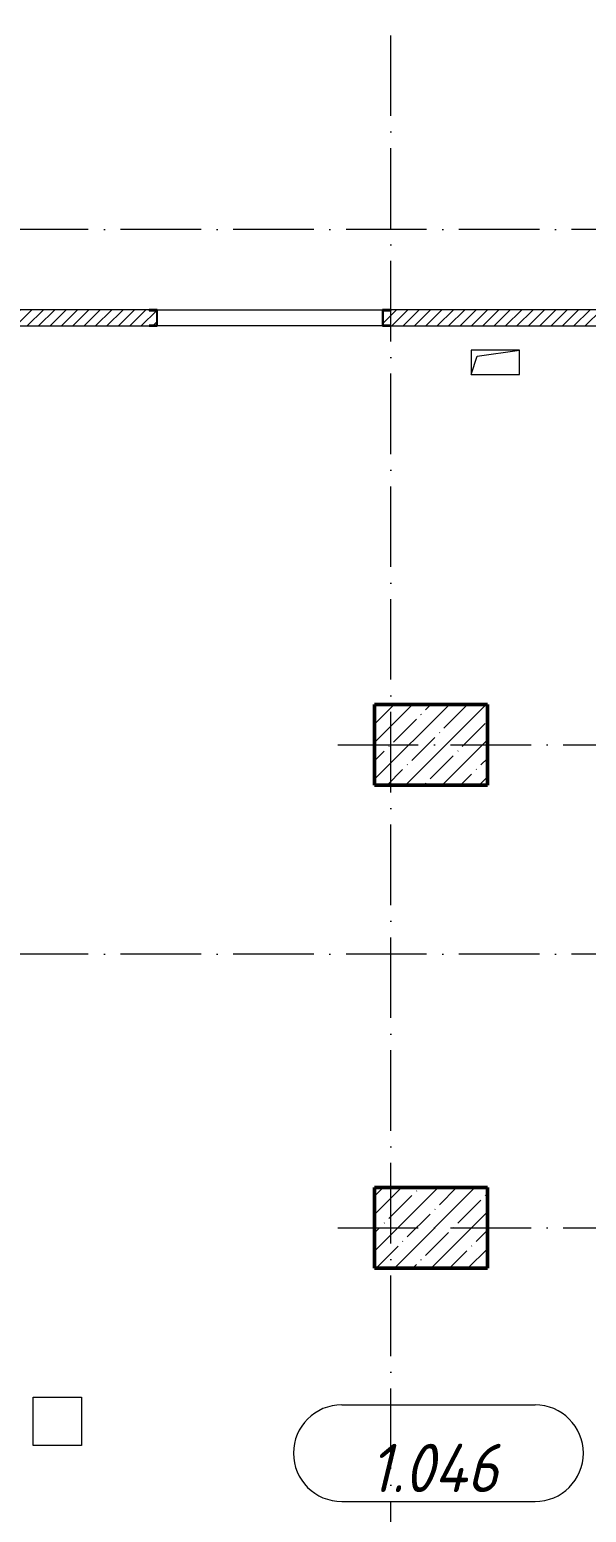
# Model space of a CAD drawing. Header units: millimetres. Extents: x -12989 to 629078, y -109036 to 555275.
# Drawn here: x 604122 to 607578, y 325507 to 334713 of the extents above; entities that cross this region are included whole.
import ezdxf

# ---------------------------------------------------------------- set-up
doc = ezdxf.new("R2010")
doc.units = ezdxf.units.MM
doc.linetypes.add('50_200_ШТРИХ_1Т_ш5_п1_п1_', pattern=[700, 500, -100, 0, -100])
doc.layers.add('A-AREA-IDEN-1', color=7, linetype='Continuous', lineweight=9, true_color=0xaaaaaa)
for name, color, linetype, lineweight in [('A-FLOR-____-OTLN', 7, 'Continuous', 9), ('A-GENM-____-MCUT', 7, 'Continuous', 25), ('A-GENM-____-OTLN', 7, 'Continuous', 9), ('A-GENM-____-OTLN-1', 7, 'Continuous', 25), ('A-WALL-____-PATT-1', 7, 'Continuous', 9), ('A-WALL-FNSH-MCUT-1', 7, 'Continuous', 9), ('I-WALL-____-OTLN', 7, 'Continuous', 9), ('S-COLS-____-MCUT', 7, 'Continuous', 50), ('S-COLS-____-OTLN', 7, 'Continuous', 9), ('S-GRID-____-OTLN-1', 7, '50_200_ШТРИХ_1Т_ш5_п1_п1_', 9)]:
    doc.layers.add(name, color=color, linetype=linetype, lineweight=lineweight)
doc.styles.add('ISOCPEUR_I', font='isocpeui.ttf', dxfattribs={"width": 0.9, "height": 2.5})

# ---------------------------------------------------------------- blocks, each defined once
blk = doc.blocks.new('BSC_Колонна _Прямоугольная - 500х700-V118-АР1_План отверстий 1 этажа в осях 1-64_Ю-ЯЯ')
at = {"layer": 'S-COLS-____-OTLN'}
h = blk.add_hatch(dxfattribs=at)
h.set_pattern_fill('FP_129', color=256, style=0, pattern_type=2)
h.set_pattern_definition([(315, (-64381.04, 93600), (114.04925, 114.04925), []), (315, (-64381.04, 93485.95), (114.04925, 114.04925), [201.613, -40.323, 3.353, -36.97])])
h.paths.add_polyline_path([(-250, 350), (-250, -350), (250, -350), (250, 350)], flags=0)
at = {"layer": 'S-COLS-____-MCUT'}
for p, q in [((250, 350), (-250, 350)), ((-250, 350), (-250, -350)), ((250, -350), (250, 350)), ((-250, -350), (250, -350))]:
    blk.add_line(p, q, dxfattribs=at)
blk = doc.blocks.new('BSC_Колонна _Прямоугольная - 500х700-V130-АР1_План отверстий 1 этажа в осях 1-64_Ю-ЯЯ')
at = {"layer": 'S-COLS-____-OTLN'}
h = blk.add_hatch(dxfattribs=at)
h.set_pattern_fill('FP_141', color=256, style=0, pattern_type=2)
h.set_pattern_definition([(315, (-61381.04, 93600), (114.04925, 114.04925), []), (315, (-61381.04, 93485.95), (114.04925, 114.04925), [201.613, -40.323, 3.353, -36.97])])
h.paths.add_polyline_path([(-250, 350), (-250, -350), (250, -350), (250, 350)], flags=0)
at = {"layer": 'S-COLS-____-MCUT'}
for p, q in [((250, 350), (-250, 350)), ((-250, 350), (-250, -350)), ((250, -350), (250, 350)), ((-250, -350), (250, -350))]:
    blk.add_line(p, q, dxfattribs=at)
blk = doc.blocks.new('154_Фахверк_СКБ_Швеллер - Тип_100_4010-27789772-АР1_План отверстий 1 этажа в осях 1-64_Ю-ЯЯ')
at = {"layer": 'A-GENM-____-MCUT'}
for p, q in [((175, 50), (125, 50)), ((125, 50), (125, -50)), ((128, 47), (175, 47)), ((128, -47), (128, 47)), ((175, 47), (175, 50)), ((125, -50), (175, -50)), ((175, -47), (128, -47)), ((175, -50), (175, -47))]:
    blk.add_line(p, q, dxfattribs=at)
blk = doc.blocks.new('AR_Отверстие прямоугольное _в плите_ - AR_Отверстие прямоугольное _в плите_-30459637-АР1_План отверстий 1 этажа в осях 1-64_Ю-ЯЯ')
at = {"layer": 'A-GENM-____-OTLN'}
for p, q in [((150, 75), (-150, 75)), ((-150, 75), (-150, -75)), ((-150, -75), (-112.5, 37.5)), ((-112.5, 37.5), (150, 75)), ((150, -75), (150, 75)), ((-150, -75), (150, -75))]:
    blk.add_line(p, q, dxfattribs=at)
blk = doc.blocks.new('AAR_СКБ_Марка_помещения_1_5 ммп - Номер _ Площадь-27962135-АИ_План этажа_Стены_1')
at = {"layer": 'A-AREA-IDEN-1'}
for p, q in [((-2.987, 3), (3.013, 3)), ((-2.987, 0), (3.013, 0))]:
    blk.add_line(p, q, dxfattribs=at)
for centre, start, end in [((-2.987, 1.5), 90, 270), ((3.013, 1.5), 270, 90)]:
    blk.add_arc(centre, 1.5, start, end, dxfattribs=at)

msp = doc.modelspace()

# ---------------------------------------------------------------- hatches: boundary and pattern name
at = {"layer": 'A-WALL-____-PATT-1'}
h = msp.add_hatch(dxfattribs=at)
h.set_pattern_fill('FP_5', color=256, style=0, pattern_type=2)
h.set_pattern_definition([(45, (513013.31, 265891.49), (-35.35534, 35.35534), [])])
h.paths.add_polyline_path([(607763.3109, 332872.5335), (607763.3109, 332972.5335), (606363.3109, 332972.5335), (606363.3109, 332969.5335), (606316.3109, 332969.5335), (606316.3109, 332875.5335), (606363.3109, 332875.5335), (606363.3109, 332872.5335), (606413.3109, 332872.5335)], flags=0)
h.paths.add_polyline_path([(604863.3109, 332872.5335), (604863.3109, 332875.5335), (604910.3109, 332875.5335), (604910.3109, 332969.5335), (604863.3109, 332969.5335), (604863.3109, 332972.5335), (603213.3109, 332972.5335), (603213.3109, 332872.5335), (603463.3109, 332872.5335)], flags=0)
h.paths.add_polyline_path([(602263.3109, 332872.5335), (602613.3109, 332872.5335), (602613.3109, 332972.5335), (602263.3109, 332972.5335)], flags=0)

# ---------------------------------------------------------------- linework, layer by layer
at = {"layer": 'A-FLOR-____-OTLN'}
for p, q in [((604143.7677, 326222.5335), (604443.7677, 326222.5335)), ((604143.7677, 325922.5335), (604143.7677, 326222.5335)), ((604443.7677, 326222.5335), (604443.7677, 325922.5335)), ((604443.7677, 325922.5335), (604143.7677, 325922.5335))]:
    msp.add_line(p, q, dxfattribs=at)
at = {"layer": 'A-WALL-FNSH-MCUT-1'}
for p, q in [((604863.3109, 332972.5335), (603213.3109, 332972.5335)), ((607763.3109, 332972.5335), (606363.3109, 332972.5335)), ((603463.3109, 332872.5335), (604863.3109, 332872.5335)), ((606363.3109, 332872.5335), (607763.3109, 332872.5335))]:
    msp.add_line(p, q, dxfattribs=at)
at = {"layer": 'I-WALL-____-OTLN'}
for p, q in [((604913.3109, 332972.5335), (606313.3109, 332972.5335)), ((606313.3109, 332872.5335), (604913.3109, 332872.5335))]:
    msp.add_line(p, q, dxfattribs=at)
at = {"layer": 'S-GRID-____-OTLN-1'}
for p, q in [((606363.3109, 305473.1205), (606363.3109, 356784.3429)), ((617087.7175, 333472.5335), (508344.5407, 333472.5335)), ((606034.5752, 330272.5335), (617087.7175, 330272.5335)), ((617087.7175, 328972.5335), (508344.5407, 328972.5335)), ((606034.5752, 327272.5335), (617087.7175, 327272.5335))]:
    msp.add_line(p, q, dxfattribs=at)

# ---------------------------------------------------------------- block references
at = {"layer": 'A-AREA-IDEN-1', "xscale": 199.9999999999999, "yscale": 199.9999999999999, "zscale": 199.9999999999999}
msp.add_blockref('AAR_СКБ_Марка_помещения_1_5 ммп - Номер _ Площадь-27962135-АИ_План этажа_Стены_1', (606656.8448, 325573.877), dxfattribs=at)
at = {"layer": 'A-GENM-____-OTLN'}
msp.add_blockref('AR_Отверстие прямоугольное _в плите_ - AR_Отверстие прямоугольное _в плите_-30459637-АР1_План отверстий 1 этажа в осях 1-64_Ю-ЯЯ', (607013.3109, 332647.186), dxfattribs=at)
at = {"layer": 'A-GENM-____-OTLN-1', "rotation": 180}
msp.add_blockref('154_Фахверк_СКБ_Швеллер - Тип_100_4010-27789772-АР1_План отверстий 1 этажа в осях 1-64_Ю-ЯЯ', (605038.3109, 332922.5335), dxfattribs=at)
at = {"layer": 'A-GENM-____-OTLN-1'}
msp.add_blockref('154_Фахверк_СКБ_Швеллер - Тип_100_4010-27789772-АР1_План отверстий 1 этажа в осях 1-64_Ю-ЯЯ', (606188.3109, 332922.5335), dxfattribs=at)
at = {"layer": 'S-COLS-____-OTLN', "rotation": 89.9999999999999}
for name, p in [('BSC_Колонна _Прямоугольная - 500х700-V118-АР1_План отверстий 1 этажа в осях 1-64_Ю-ЯЯ', (606613.3109, 330272.5335)), ('BSC_Колонна _Прямоугольная - 500х700-V130-АР1_План отверстий 1 этажа в осях 1-64_Ю-ЯЯ', (606613.3109, 327272.5335))]:
    msp.add_blockref(name, p, dxfattribs=at)

# ---------------------------------------------------------------- texts
at = {"layer": 'A-AREA-IDEN-1', "insert": (606631.4158, 325632.2068), "char_height": 300, "width": 940, "attachment_point": 8, "line_spacing_factor": 1.139951, "style": 'ISOCPEUR_I'}
msp.add_mtext('\\pxqc,t8.46667,16.93333,25.4,33.86667,42.33333,50.8,59.26667,67.73333,76.2,84.66667,93.13333,101.6,110.06667,118.53333,127,135.46667,143.93333,152.4,160.86667,169.33333,177.8,186.26667,194.73333,203.2,211.66667,220.13333,228.6,237.06667,245.53333,254,262.46667,270.93333;{1.046}', dxfattribs=at)

doc.saveas('drawing.dxf')
